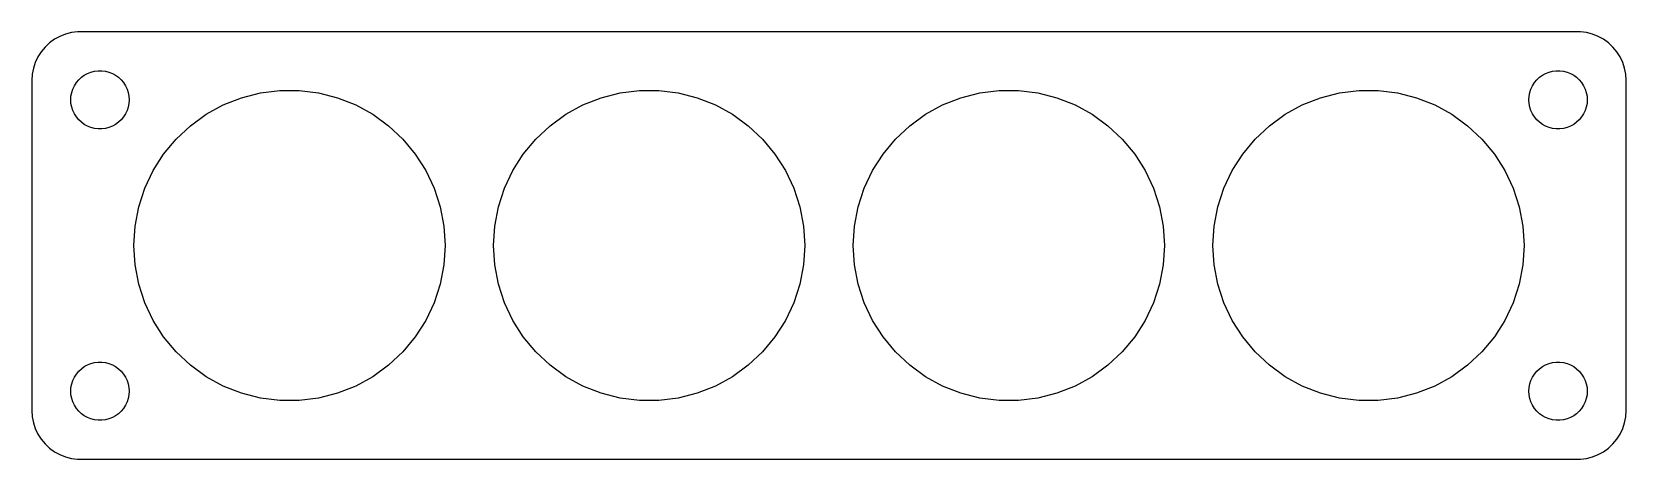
# Model space of a CAD drawing. Header units: metres. Extents: x -82 to 82, y -22 to 22.
import ezdxf

# ---------------------------------------------------------------- set-up
doc = ezdxf.new("R2010")
doc.units = ezdxf.units.M

msp = doc.modelspace()

# ---------------------------------------------------------------- linework, layer by layer
for p, q in [((-79.1289, 21.5241), (-79.6791, 21.2216)), ((-78.5451, 21.7553), (-79.1289, 21.5241)), ((-77.9369, 21.9114), (-78.5451, 21.7553)), ((-77.3139, 21.9901), (-77.9369, 21.9114)), ((77.3139, 21.9901), (-77.3139, 21.9901)), ((77.9369, 21.9114), (77.3139, 21.9901)), ((78.5451, 21.7553), (77.9369, 21.9114)), ((79.1289, 21.5241), (78.5451, 21.7553)), ((79.6791, 21.2216), (79.1289, 21.5241)), ((-81.0451, 19.9389), (-81.3815, 19.4088)), ((-80.6448, 20.4227), (-81.0451, 19.9389)), ((-80.1871, 20.8526), (-80.6448, 20.4227)), ((-79.6791, 21.2216), (-80.1871, 20.8526)), ((80.1871, 20.8526), (79.6791, 21.2216)), ((80.6448, 20.4227), (80.1871, 20.8526)), ((81.0451, 19.9389), (80.6448, 20.4227)), ((81.3815, 19.4088), (81.0451, 19.9389)), ((-81.8429, 18.2434), (-81.9606, 17.6267)), ((-81.6489, 18.8406), (-81.8429, 18.2434)), ((-81.3815, 19.4088), (-81.6489, 18.8406)), ((81.6489, 18.8406), (81.3815, 19.4088)), ((81.8429, 18.2434), (81.6489, 18.8406)), ((81.9606, 17.6267), (81.8429, 18.2434)), ((-81.9606, 17.6267), (-82, 17)), ((-82, 17), (-82, -17)), ((-77.7893, 16.1044), (-77.6289, 16.4453)), ((-77.6289, 16.4453), (-77.427, 16.7634)), ((-77.427, 16.7634), (-77.1869, 17.0536)), ((-77.1869, 17.0536), (-76.9123, 17.3115)), ((-76.9123, 17.3115), (-76.6075, 17.533)), ((-76.6075, 17.533), (-76.2773, 17.7145)), ((-76.2773, 17.7145), (-75.927, 17.8532)), ((-75.927, 17.8532), (-75.5621, 17.9469)), ((-75.5621, 17.9469), (-75.1884, 17.9941)), ((-75.1884, 17.9941), (-74.8116, 17.9941)), ((-74.8116, 17.9941), (-74.4379, 17.9469)), ((-74.4379, 17.9469), (-74.073, 17.8532)), ((-74.073, 17.8532), (-73.7227, 17.7145)), ((-73.7227, 17.7145), (-73.3925, 17.533)), ((-73.3925, 17.533), (-73.0877, 17.3115)), ((-73.0877, 17.3115), (-72.8131, 17.0536)), ((-72.8131, 17.0536), (-72.573, 16.7634)), ((-72.573, 16.7634), (-72.3711, 16.4453)), ((-72.3711, 16.4453), (-72.2107, 16.1044)), ((72.2107, 16.1044), (72.3711, 16.4453)), ((72.3711, 16.4453), (72.573, 16.7634)), ((72.573, 16.7634), (72.8131, 17.0536)), ((72.8131, 17.0536), (73.0877, 17.3115)), ((73.0877, 17.3115), (73.3925, 17.533)), ((73.3925, 17.533), (73.7227, 17.7145)), ((73.7227, 17.7145), (74.073, 17.8532)), ((74.073, 17.8532), (74.4379, 17.9469)), ((74.4379, 17.9469), (74.8116, 17.9941)), ((74.8116, 17.9941), (75.1884, 17.9941)), ((75.1884, 17.9941), (75.5621, 17.9469)), ((75.5621, 17.9469), (75.927, 17.8532)), ((75.927, 17.8532), (76.2773, 17.7145)), ((76.2773, 17.7145), (76.6075, 17.533)), ((76.6075, 17.533), (76.9123, 17.3115)), ((76.9123, 17.3115), (77.1869, 17.0536)), ((77.1869, 17.0536), (77.427, 16.7634)), ((77.427, 16.7634), (77.6289, 16.4453)), ((77.6289, 16.4453), (77.7893, 16.1044)), ((82, 17), (81.9606, 17.6267)), ((82, -17), (82, 17)), ((-78, 15), (-77.9763, 15.376)), ((-77.9763, 14.624), (-78, 15)), ((-77.9763, 15.376), (-77.9057, 15.7461)), ((-77.9057, 15.7461), (-77.7893, 16.1044)), ((-72.2107, 16.1044), (-72.0943, 15.7461)), ((-72.0943, 15.7461), (-72.0237, 15.376)), ((-72.0237, 15.376), (-72, 15)), ((-72, 15), (-72.0237, 14.624)), ((-62.3125, 14.4772), (-60.4443, 15.2169)), ((-60.4443, 15.2169), (-58.4981, 15.7166)), ((-58.4981, 15.7166), (-56.5046, 15.9684)), ((-56.5046, 15.9684), (-54.4953, 15.9684)), ((-54.4953, 15.9684), (-52.5019, 15.7166)), ((-52.5019, 15.7166), (-50.5557, 15.2169)), ((-50.5557, 15.2169), (-48.6875, 14.4772)), ((-25.3125, 14.4772), (-23.4443, 15.2169)), ((-23.4443, 15.2169), (-21.4981, 15.7166)), ((-21.4981, 15.7166), (-19.5046, 15.9684)), ((-19.5046, 15.9684), (-17.4953, 15.9684)), ((-17.4953, 15.9684), (-15.5019, 15.7166)), ((-15.5019, 15.7166), (-13.5557, 15.2169)), ((-13.5557, 15.2169), (-11.6875, 14.4772)), ((11.6875, 14.4772), (13.5557, 15.2169)), ((13.5557, 15.2169), (15.5019, 15.7166)), ((15.5019, 15.7166), (17.4953, 15.9684)), ((17.4953, 15.9684), (19.5046, 15.9684)), ((19.5046, 15.9684), (21.4981, 15.7166)), ((21.4981, 15.7166), (23.4443, 15.2169)), ((23.4443, 15.2169), (25.3125, 14.4772)), ((48.6875, 14.4772), (50.5557, 15.2169)), ((50.5557, 15.2169), (52.5019, 15.7166)), ((52.5019, 15.7166), (54.4953, 15.9684)), ((54.4953, 15.9684), (56.5046, 15.9684)), ((56.5046, 15.9684), (58.4981, 15.7166)), ((58.4981, 15.7166), (60.4443, 15.2169)), ((60.4443, 15.2169), (62.3125, 14.4772)), ((72, 15), (72.0237, 15.376)), ((72.0237, 14.624), (72, 15)), ((72.0237, 15.376), (72.0943, 15.7461)), ((72.0943, 15.7461), (72.2107, 16.1044)), ((77.7893, 16.1044), (77.9057, 15.7461)), ((77.9057, 15.7461), (77.9763, 15.376)), ((77.9763, 15.376), (78, 15)), ((78, 15), (77.9763, 14.624)), ((-77.9057, 14.2539), (-77.9763, 14.624)), ((-77.7893, 13.8956), (-77.9057, 14.2539)), ((-77.6289, 13.5547), (-77.7893, 13.8956)), ((-77.427, 13.2366), (-77.6289, 13.5547)), ((-77.1869, 12.9464), (-77.427, 13.2366)), ((-72.573, 13.2366), (-72.8131, 12.9464)), ((-72.3711, 13.5547), (-72.573, 13.2366)), ((-72.2107, 13.8956), (-72.3711, 13.5547)), ((-72.0943, 14.2539), (-72.2107, 13.8956)), ((-72.0237, 14.624), (-72.0943, 14.2539)), ((-65.6988, 12.3282), (-64.0732, 13.5092)), ((-64.0732, 13.5092), (-62.3125, 14.4772)), ((-48.6875, 14.4772), (-46.9268, 13.5092)), ((-46.9268, 13.5092), (-45.3012, 12.3282)), ((-28.6988, 12.3282), (-27.0732, 13.5092)), ((-27.0732, 13.5092), (-25.3125, 14.4772)), ((-11.6875, 14.4772), (-9.92676, 13.5092)), ((-9.92676, 13.5092), (-8.30121, 12.3282)), ((8.30121, 12.3282), (9.92676, 13.5092)), ((9.92676, 13.5092), (11.6875, 14.4772)), ((25.3125, 14.4772), (27.0732, 13.5092)), ((27.0732, 13.5092), (28.6988, 12.3282)), ((45.3012, 12.3282), (46.9268, 13.5092)), ((46.9268, 13.5092), (48.6875, 14.4772)), ((62.3125, 14.4772), (64.0732, 13.5092)), ((64.0732, 13.5092), (65.6988, 12.3282)), ((72.0943, 14.2539), (72.0237, 14.624)), ((72.2107, 13.8956), (72.0943, 14.2539)), ((72.3711, 13.5547), (72.2107, 13.8956)), ((72.573, 13.2366), (72.3711, 13.5547)), ((72.8131, 12.9464), (72.573, 13.2366)), ((77.427, 13.2366), (77.1869, 12.9464)), ((77.6289, 13.5547), (77.427, 13.2366)), ((77.7893, 13.8956), (77.6289, 13.5547)), ((77.9057, 14.2539), (77.7893, 13.8956)), ((77.9763, 14.624), (77.9057, 14.2539)), ((-76.9123, 12.6884), (-77.1869, 12.9464)), ((-76.6075, 12.467), (-76.9123, 12.6884)), ((-76.2773, 12.2855), (-76.6075, 12.467)), ((-75.927, 12.1468), (-76.2773, 12.2855)), ((-75.5621, 12.0531), (-75.927, 12.1468)), ((-75.1884, 12.0059), (-75.5621, 12.0531)), ((-74.8116, 12.0059), (-75.1884, 12.0059)), ((-74.4379, 12.0531), (-74.8116, 12.0059)), ((-74.073, 12.1468), (-74.4379, 12.0531)), ((-73.7227, 12.2855), (-74.073, 12.1468)), ((-73.3925, 12.467), (-73.7227, 12.2855)), ((-73.0877, 12.6884), (-73.3925, 12.467)), ((-72.8131, 12.9464), (-73.0877, 12.6884)), ((-67.1635, 10.9527), (-65.6988, 12.3282)), ((-45.3012, 12.3282), (-43.8365, 10.9527)), ((-30.1635, 10.9527), (-28.6988, 12.3282)), ((-8.30121, 12.3282), (-6.83649, 10.9527)), ((6.83649, 10.9527), (8.30121, 12.3282)), ((28.6988, 12.3282), (30.1635, 10.9527)), ((43.8365, 10.9527), (45.3012, 12.3282)), ((65.6988, 12.3282), (67.1635, 10.9527)), ((73.0877, 12.6884), (72.8131, 12.9464)), ((73.3925, 12.467), (73.0877, 12.6884)), ((73.7227, 12.2855), (73.3925, 12.467)), ((74.073, 12.1468), (73.7227, 12.2855)), ((74.4379, 12.0531), (74.073, 12.1468)), ((74.8116, 12.0059), (74.4379, 12.0531)), ((75.1884, 12.0059), (74.8116, 12.0059)), ((75.5621, 12.0531), (75.1884, 12.0059)), ((75.927, 12.1468), (75.5621, 12.0531)), ((76.2773, 12.2855), (75.927, 12.1468)), ((76.6075, 12.467), (76.2773, 12.2855)), ((76.9123, 12.6884), (76.6075, 12.467)), ((77.1869, 12.9464), (76.9123, 12.6884)), ((-68.4443, 9.40456), (-67.1635, 10.9527)), ((-43.8365, 10.9527), (-42.5557, 9.40456)), ((-31.4443, 9.40456), (-30.1635, 10.9527)), ((-6.83649, 10.9527), (-5.55573, 9.40456)), ((5.55573, 9.40456), (6.83649, 10.9527)), ((30.1635, 10.9527), (31.4443, 9.40456)), ((42.5557, 9.40456), (43.8365, 10.9527)), ((67.1635, 10.9527), (68.4443, 9.40456)), ((-69.5209, 7.70805), (-68.4443, 9.40456)), ((-42.5557, 9.40456), (-41.4791, 7.70805)), ((-32.5209, 7.70805), (-31.4443, 9.40456)), ((-5.55573, 9.40456), (-4.47908, 7.70805)), ((4.47908, 7.70805), (5.55573, 9.40456)), ((31.4443, 9.40456), (32.5209, 7.70805)), ((41.4791, 7.70805), (42.5557, 9.40456)), ((68.4443, 9.40456), (69.5209, 7.70805)), ((-70.3764, 5.88998), (-69.5209, 7.70805)), ((-41.4791, 7.70805), (-40.6236, 5.88998)), ((-33.3764, 5.88998), (-32.5209, 7.70805)), ((-4.47908, 7.70805), (-3.62357, 5.88998)), ((3.62357, 5.88998), (4.47908, 7.70805)), ((32.5209, 7.70805), (33.3764, 5.88998)), ((40.6236, 5.88998), (41.4791, 7.70805)), ((69.5209, 7.70805), (70.3764, 5.88998)), ((-70.9973, 3.97903), (-70.3764, 5.88998)), ((-40.6236, 5.88998), (-40.0027, 3.97903)), ((-33.9973, 3.97903), (-33.3764, 5.88998)), ((-3.62357, 5.88998), (-3.00266, 3.97903)), ((3.00266, 3.97903), (3.62357, 5.88998)), ((33.3764, 5.88998), (33.9973, 3.97903)), ((40.0027, 3.97903), (40.6236, 5.88998)), ((70.3764, 5.88998), (70.9973, 3.97903)), ((-71.3738, 2.00533), (-70.9973, 3.97903)), ((-40.0027, 3.97903), (-39.6262, 2.00533)), ((-34.3738, 2.00533), (-33.9973, 3.97903)), ((-3.00266, 3.97903), (-2.62616, 2.00533)), ((2.62616, 2.00533), (3.00266, 3.97903)), ((33.9973, 3.97903), (34.3738, 2.00533)), ((39.6262, 2.00533), (40.0027, 3.97903)), ((70.9973, 3.97903), (71.3738, 2.00533)), ((-71.5, 0), (-71.3738, 2.00533)), ((-39.6262, 2.00533), (-39.5, 0)), ((-34.5, 0), (-34.3738, 2.00533)), ((-2.62616, 2.00533), (-2.5, 0)), ((2.5, 0), (2.62616, 2.00533)), ((34.3738, 2.00533), (34.5, 0)), ((39.5, 0), (39.6262, 2.00533)), ((71.3738, 2.00533), (71.5, 0)), ((-71.3738, -2.00533), (-71.5, 0)), ((-39.5, 0), (-39.6262, -2.00533)), ((-34.3738, -2.00533), (-34.5, 0)), ((-2.5, 0), (-2.62616, -2.00533)), ((2.62616, -2.00533), (2.5, 0)), ((34.5, 0), (34.3738, -2.00533)), ((39.6262, -2.00533), (39.5, 0)), ((71.5, 0), (71.3738, -2.00533)), ((-70.9973, -3.97903), (-71.3738, -2.00533)), ((-39.6262, -2.00533), (-40.0027, -3.97903)), ((-33.9973, -3.97903), (-34.3738, -2.00533)), ((-2.62616, -2.00533), (-3.00266, -3.97903)), ((3.00266, -3.97903), (2.62616, -2.00533)), ((34.3738, -2.00533), (33.9973, -3.97903)), ((40.0027, -3.97903), (39.6262, -2.00533)), ((71.3738, -2.00533), (70.9973, -3.97903)), ((-70.3764, -5.88998), (-70.9973, -3.97903)), ((-40.0027, -3.97903), (-40.6236, -5.88998)), ((-33.3764, -5.88998), (-33.9973, -3.97903)), ((-3.00266, -3.97903), (-3.62357, -5.88998)), ((3.62357, -5.88998), (3.00266, -3.97903)), ((33.9973, -3.97903), (33.3764, -5.88998)), ((40.6236, -5.88998), (40.0027, -3.97903)), ((70.9973, -3.97903), (70.3764, -5.88998)), ((-69.5209, -7.70805), (-70.3764, -5.88998)), ((-40.6236, -5.88998), (-41.4791, -7.70805)), ((-32.5209, -7.70805), (-33.3764, -5.88998)), ((-3.62357, -5.88998), (-4.47908, -7.70805)), ((4.47908, -7.70805), (3.62357, -5.88998)), ((33.3764, -5.88998), (32.5209, -7.70805)), ((41.4791, -7.70805), (40.6236, -5.88998)), ((70.3764, -5.88998), (69.5209, -7.70805)), ((-68.4443, -9.40456), (-69.5209, -7.70805)), ((-41.4791, -7.70805), (-42.5557, -9.40456)), ((-31.4443, -9.40456), (-32.5209, -7.70805)), ((-4.47908, -7.70805), (-5.55573, -9.40456)), ((5.55573, -9.40456), (4.47908, -7.70805)), ((32.5209, -7.70805), (31.4443, -9.40456)), ((42.5557, -9.40456), (41.4791, -7.70805)), ((69.5209, -7.70805), (68.4443, -9.40456)), ((-67.1635, -10.9527), (-68.4443, -9.40456)), ((-42.5557, -9.40456), (-43.8365, -10.9527)), ((-30.1635, -10.9527), (-31.4443, -9.40456)), ((-5.55573, -9.40456), (-6.83649, -10.9527)), ((6.83649, -10.9527), (5.55573, -9.40456)), ((31.4443, -9.40456), (30.1635, -10.9527)), ((43.8365, -10.9527), (42.5557, -9.40456)), ((68.4443, -9.40456), (67.1635, -10.9527)), ((-65.6988, -12.3282), (-67.1635, -10.9527)), ((-43.8365, -10.9527), (-45.3012, -12.3282)), ((-28.6988, -12.3282), (-30.1635, -10.9527)), ((-6.83649, -10.9527), (-8.30121, -12.3282)), ((8.30121, -12.3282), (6.83649, -10.9527)), ((30.1635, -10.9527), (28.6988, -12.3282)), ((45.3012, -12.3282), (43.8365, -10.9527)), ((67.1635, -10.9527), (65.6988, -12.3282)), ((-77.427, -13.2366), (-77.1869, -12.9464)), ((-77.1869, -12.9464), (-76.9123, -12.6884)), ((-76.9123, -12.6884), (-76.6075, -12.467)), ((-76.6075, -12.467), (-76.2773, -12.2855)), ((-76.2773, -12.2855), (-75.927, -12.1468)), ((-75.927, -12.1468), (-75.5621, -12.0531)), ((-75.5621, -12.0531), (-75.1884, -12.0059)), ((-75.1884, -12.0059), (-74.8116, -12.0059)), ((-74.8116, -12.0059), (-74.4379, -12.0531)), ((-74.4379, -12.0531), (-74.073, -12.1468)), ((-74.073, -12.1468), (-73.7227, -12.2855)), ((-73.7227, -12.2855), (-73.3925, -12.467)), ((-73.3925, -12.467), (-73.0877, -12.6884)), ((-73.0877, -12.6884), (-72.8131, -12.9464)), ((-72.8131, -12.9464), (-72.573, -13.2366)), ((-64.0732, -13.5092), (-65.6988, -12.3282)), ((-45.3012, -12.3282), (-46.9268, -13.5092)), ((-27.0732, -13.5092), (-28.6988, -12.3282)), ((-8.30121, -12.3282), (-9.92676, -13.5092)), ((9.92676, -13.5092), (8.30121, -12.3282)), ((28.6988, -12.3282), (27.0732, -13.5092)), ((46.9268, -13.5092), (45.3012, -12.3282)), ((65.6988, -12.3282), (64.0732, -13.5092)), ((72.573, -13.2366), (72.8131, -12.9464)), ((72.8131, -12.9464), (73.0877, -12.6884)), ((73.0877, -12.6884), (73.3925, -12.467)), ((73.3925, -12.467), (73.7227, -12.2855)), ((73.7227, -12.2855), (74.073, -12.1468)), ((74.073, -12.1468), (74.4379, -12.0531)), ((74.4379, -12.0531), (74.8116, -12.0059)), ((74.8116, -12.0059), (75.1884, -12.0059)), ((75.1884, -12.0059), (75.5621, -12.0531)), ((75.5621, -12.0531), (75.927, -12.1468)), ((75.927, -12.1468), (76.2773, -12.2855)), ((76.2773, -12.2855), (76.6075, -12.467)), ((76.6075, -12.467), (76.9123, -12.6884)), ((76.9123, -12.6884), (77.1869, -12.9464)), ((77.1869, -12.9464), (77.427, -13.2366)), ((-78, -15), (-77.9763, -14.624)), ((-77.9763, -14.624), (-77.9057, -14.2539)), ((-77.9057, -14.2539), (-77.7893, -13.8956)), ((-77.7893, -13.8956), (-77.6289, -13.5547)), ((-77.6289, -13.5547), (-77.427, -13.2366)), ((-72.573, -13.2366), (-72.3711, -13.5547)), ((-72.3711, -13.5547), (-72.2107, -13.8956)), ((-72.2107, -13.8956), (-72.0943, -14.2539)), ((-72.0943, -14.2539), (-72.0237, -14.624)), ((-72.0237, -14.624), (-72, -15)), ((-62.3125, -14.4772), (-64.0732, -13.5092)), ((-60.4443, -15.2169), (-62.3125, -14.4772)), ((-48.6875, -14.4772), (-50.5557, -15.2169)), ((-46.9268, -13.5092), (-48.6875, -14.4772)), ((-25.3125, -14.4772), (-27.0732, -13.5092)), ((-23.4443, -15.2169), (-25.3125, -14.4772)), ((-11.6875, -14.4772), (-13.5557, -15.2169)), ((-9.92676, -13.5092), (-11.6875, -14.4772)), ((11.6875, -14.4772), (9.92676, -13.5092)), ((13.5557, -15.2169), (11.6875, -14.4772)), ((25.3125, -14.4772), (23.4443, -15.2169)), ((27.0732, -13.5092), (25.3125, -14.4772)), ((48.6875, -14.4772), (46.9268, -13.5092)), ((50.5557, -15.2169), (48.6875, -14.4772)), ((62.3125, -14.4772), (60.4443, -15.2169)), ((64.0732, -13.5092), (62.3125, -14.4772)), ((72, -15), (72.0237, -14.624)), ((72.0237, -14.624), (72.0943, -14.2539)), ((72.0943, -14.2539), (72.2107, -13.8956)), ((72.2107, -13.8956), (72.3711, -13.5547)), ((72.3711, -13.5547), (72.573, -13.2366)), ((77.427, -13.2366), (77.6289, -13.5547)), ((77.6289, -13.5547), (77.7893, -13.8956)), ((77.7893, -13.8956), (77.9057, -14.2539)), ((77.9057, -14.2539), (77.9763, -14.624)), ((77.9763, -14.624), (78, -15)), ((-77.9763, -15.376), (-78, -15)), ((-77.9057, -15.7461), (-77.9763, -15.376)), ((-77.7893, -16.1044), (-77.9057, -15.7461)), ((-77.6289, -16.4453), (-77.7893, -16.1044)), ((-72.2107, -16.1044), (-72.3711, -16.4453)), ((-72.0943, -15.7461), (-72.2107, -16.1044)), ((-72.0237, -15.376), (-72.0943, -15.7461)), ((-72, -15), (-72.0237, -15.376)), ((-58.4981, -15.7166), (-60.4443, -15.2169)), ((-56.5046, -15.9684), (-58.4981, -15.7166)), ((-54.4953, -15.9684), (-56.5046, -15.9684)), ((-52.5019, -15.7166), (-54.4953, -15.9684)), ((-50.5557, -15.2169), (-52.5019, -15.7166)), ((-21.4981, -15.7166), (-23.4443, -15.2169)), ((-19.5046, -15.9684), (-21.4981, -15.7166)), ((-17.4953, -15.9684), (-19.5046, -15.9684)), ((-15.5019, -15.7166), (-17.4953, -15.9684)), ((-13.5557, -15.2169), (-15.5019, -15.7166)), ((15.5019, -15.7166), (13.5557, -15.2169)), ((17.4953, -15.9684), (15.5019, -15.7166)), ((19.5046, -15.9684), (17.4953, -15.9684)), ((21.4981, -15.7166), (19.5046, -15.9684)), ((23.4443, -15.2169), (21.4981, -15.7166)), ((52.5019, -15.7166), (50.5557, -15.2169)), ((54.4953, -15.9684), (52.5019, -15.7166)), ((56.5046, -15.9684), (54.4953, -15.9684)), ((58.4981, -15.7166), (56.5046, -15.9684)), ((60.4443, -15.2169), (58.4981, -15.7166)), ((72.0237, -15.376), (72, -15)), ((72.0943, -15.7461), (72.0237, -15.376)), ((72.2107, -16.1044), (72.0943, -15.7461)), ((72.3711, -16.4453), (72.2107, -16.1044)), ((77.7893, -16.1044), (77.6289, -16.4453)), ((77.9057, -15.7461), (77.7893, -16.1044)), ((77.9763, -15.376), (77.9057, -15.7461)), ((78, -15), (77.9763, -15.376)), ((-82, -17), (-81.9606, -17.6267)), ((-81.9606, -17.6267), (-81.8429, -18.2434)), ((-77.427, -16.7634), (-77.6289, -16.4453)), ((-77.1869, -17.0536), (-77.427, -16.7634)), ((-76.9123, -17.3115), (-77.1869, -17.0536)), ((-76.6075, -17.533), (-76.9123, -17.3115)), ((-76.2773, -17.7145), (-76.6075, -17.533)), ((-75.927, -17.8532), (-76.2773, -17.7145)), ((-75.5621, -17.9469), (-75.927, -17.8532)), ((-75.1884, -17.9941), (-75.5621, -17.9469)), ((-74.8116, -17.9941), (-75.1884, -17.9941)), ((-74.4379, -17.9469), (-74.8116, -17.9941)), ((-74.073, -17.8532), (-74.4379, -17.9469)), ((-73.7227, -17.7145), (-74.073, -17.8532)), ((-73.3925, -17.533), (-73.7227, -17.7145)), ((-73.0877, -17.3115), (-73.3925, -17.533)), ((-72.8131, -17.0536), (-73.0877, -17.3115)), ((-72.573, -16.7634), (-72.8131, -17.0536)), ((-72.3711, -16.4453), (-72.573, -16.7634)), ((72.573, -16.7634), (72.3711, -16.4453)), ((72.8131, -17.0536), (72.573, -16.7634)), ((73.0877, -17.3115), (72.8131, -17.0536)), ((73.3925, -17.533), (73.0877, -17.3115)), ((73.7227, -17.7145), (73.3925, -17.533)), ((74.073, -17.8532), (73.7227, -17.7145)), ((74.4379, -17.9469), (74.073, -17.8532)), ((74.8116, -17.9941), (74.4379, -17.9469)), ((75.1884, -17.9941), (74.8116, -17.9941)), ((75.5621, -17.9469), (75.1884, -17.9941)), ((75.927, -17.8532), (75.5621, -17.9469)), ((76.2773, -17.7145), (75.927, -17.8532)), ((76.6075, -17.533), (76.2773, -17.7145)), ((76.9123, -17.3115), (76.6075, -17.533)), ((77.1869, -17.0536), (76.9123, -17.3115)), ((77.427, -16.7634), (77.1869, -17.0536)), ((77.6289, -16.4453), (77.427, -16.7634)), ((81.8429, -18.2434), (81.9606, -17.6267)), ((81.9606, -17.6267), (82, -17)), ((-81.8429, -18.2434), (-81.6489, -18.8406)), ((-81.6489, -18.8406), (-81.3815, -19.4088)), ((-81.3815, -19.4088), (-81.0451, -19.9389)), ((81.0451, -19.9389), (81.3815, -19.4088)), ((81.3815, -19.4088), (81.6489, -18.8406)), ((81.6489, -18.8406), (81.8429, -18.2434)), ((-81.0451, -19.9389), (-80.6448, -20.4227)), ((-80.6448, -20.4227), (-80.1871, -20.8526)), ((-80.1871, -20.8526), (-79.6791, -21.2216)), ((-79.6791, -21.2216), (-79.1289, -21.5241)), ((79.1289, -21.5241), (79.6791, -21.2216)), ((79.6791, -21.2216), (80.1871, -20.8526)), ((80.1871, -20.8526), (80.6448, -20.4227)), ((80.6448, -20.4227), (81.0451, -19.9389)), ((-79.1289, -21.5241), (-78.5451, -21.7553)), ((-78.5451, -21.7553), (-77.9369, -21.9114)), ((-77.9369, -21.9114), (-77.3139, -21.9901)), ((-77.3139, -21.9901), (77.3139, -21.9901)), ((77.3139, -21.9901), (77.9369, -21.9114)), ((77.9369, -21.9114), (78.5451, -21.7553)), ((78.5451, -21.7553), (79.1289, -21.5241))]:
    msp.add_line(p, q)

doc.saveas('drawing.dxf')
